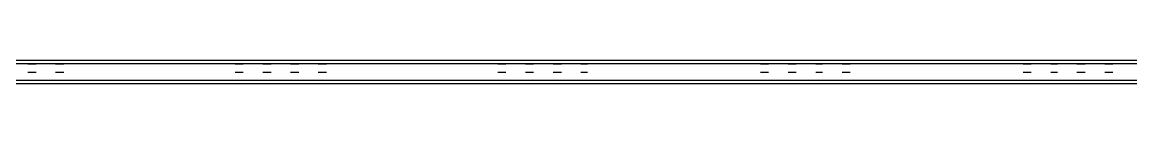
# Model space of a CAD drawing. Header units: millimetres. Extents: x 5 to 415, y 48 to 251.
# Drawn here: x 74.6 to 86.59, y 117.53 to 117.78 of the extents above; entities that cross this region are included whole.
import ezdxf

# ---------------------------------------------------------------- set-up
doc = ezdxf.new("R2010")
doc.units = ezdxf.units.MM
doc.layers.add('P', color=7, linetype='Continuous')

msp = doc.modelspace()

# ---------------------------------------------------------------- linework, layer by layer
at = {"layer": 'P'}
for points in [[(167.164, 117.775), (64.717, 117.775)], [(131.392, 117.74), (64.717, 117.74)], [(131.392, 117.74), (64.717, 117.74)], [(74.665, 117.74), (74.754, 117.74)], [(74.965, 117.74), (75.053, 117.74)], [(76.906, 117.74), (76.994, 117.74)], [(77.205, 117.74), (77.294, 117.74)], [(77.505, 117.74), (77.593, 117.74)], [(77.805, 117.74), (77.893, 117.74)], [(79.745, 117.74), (79.834, 117.74)], [(80.045, 117.74), (80.133, 117.74)], [(80.345, 117.74), (80.433, 117.74)], [(80.645, 117.74), (80.716, 117.74)], [(82.585, 117.74), (82.673, 117.74)], [(82.885, 117.74), (82.973, 117.74)], [(83.185, 117.74), (83.256, 117.74)], [(83.467, 117.74), (83.555, 117.74)], [(85.425, 117.74), (85.513, 117.74)], [(85.725, 117.74), (85.796, 117.74)], [(86.007, 117.74), (86.095, 117.74)], [(86.307, 117.74), (86.395, 117.74)], [(74.665, 117.651), (74.754, 117.651)], [(74.965, 117.651), (75.053, 117.651)], [(76.906, 117.651), (76.994, 117.651)], [(77.205, 117.651), (77.294, 117.651)], [(77.505, 117.651), (77.593, 117.651)], [(77.805, 117.651), (77.893, 117.651)], [(79.745, 117.651), (79.834, 117.651)], [(80.045, 117.651), (80.133, 117.651)], [(80.345, 117.651), (80.433, 117.651)], [(80.645, 117.651), (80.716, 117.651)], [(82.585, 117.651), (82.673, 117.651)], [(82.885, 117.651), (82.973, 117.651)], [(83.185, 117.651), (83.256, 117.651)], [(83.467, 117.651), (83.555, 117.651)], [(85.425, 117.651), (85.513, 117.651)], [(85.725, 117.651), (85.796, 117.651)], [(86.007, 117.651), (86.095, 117.651)], [(86.307, 117.651), (86.395, 117.651)], [(64.717, 117.563), (131.233, 117.563)], [(64.717, 117.563), (131.233, 117.563)], [(64.717, 117.528), (131.18, 117.528)], [(74.665, 117.563), (74.754, 117.563)], [(74.965, 117.563), (75.053, 117.563)], [(76.906, 117.563), (76.994, 117.563)], [(77.205, 117.563), (77.294, 117.563)], [(77.505, 117.563), (77.593, 117.563)], [(77.805, 117.563), (77.893, 117.563)], [(79.745, 117.563), (79.834, 117.563)], [(80.045, 117.563), (80.133, 117.563)], [(80.345, 117.563), (80.433, 117.563)], [(80.645, 117.563), (80.716, 117.563)], [(82.585, 117.563), (82.673, 117.563)], [(82.885, 117.563), (82.973, 117.563)], [(83.185, 117.563), (83.256, 117.563)], [(83.467, 117.563), (83.555, 117.563)], [(85.425, 117.563), (85.513, 117.563)], [(85.725, 117.563), (85.796, 117.563)], [(86.007, 117.563), (86.095, 117.563)], [(86.307, 117.563), (86.395, 117.563)]]:
    msp.add_lwpolyline(points, dxfattribs=at)

doc.saveas('drawing.dxf')
